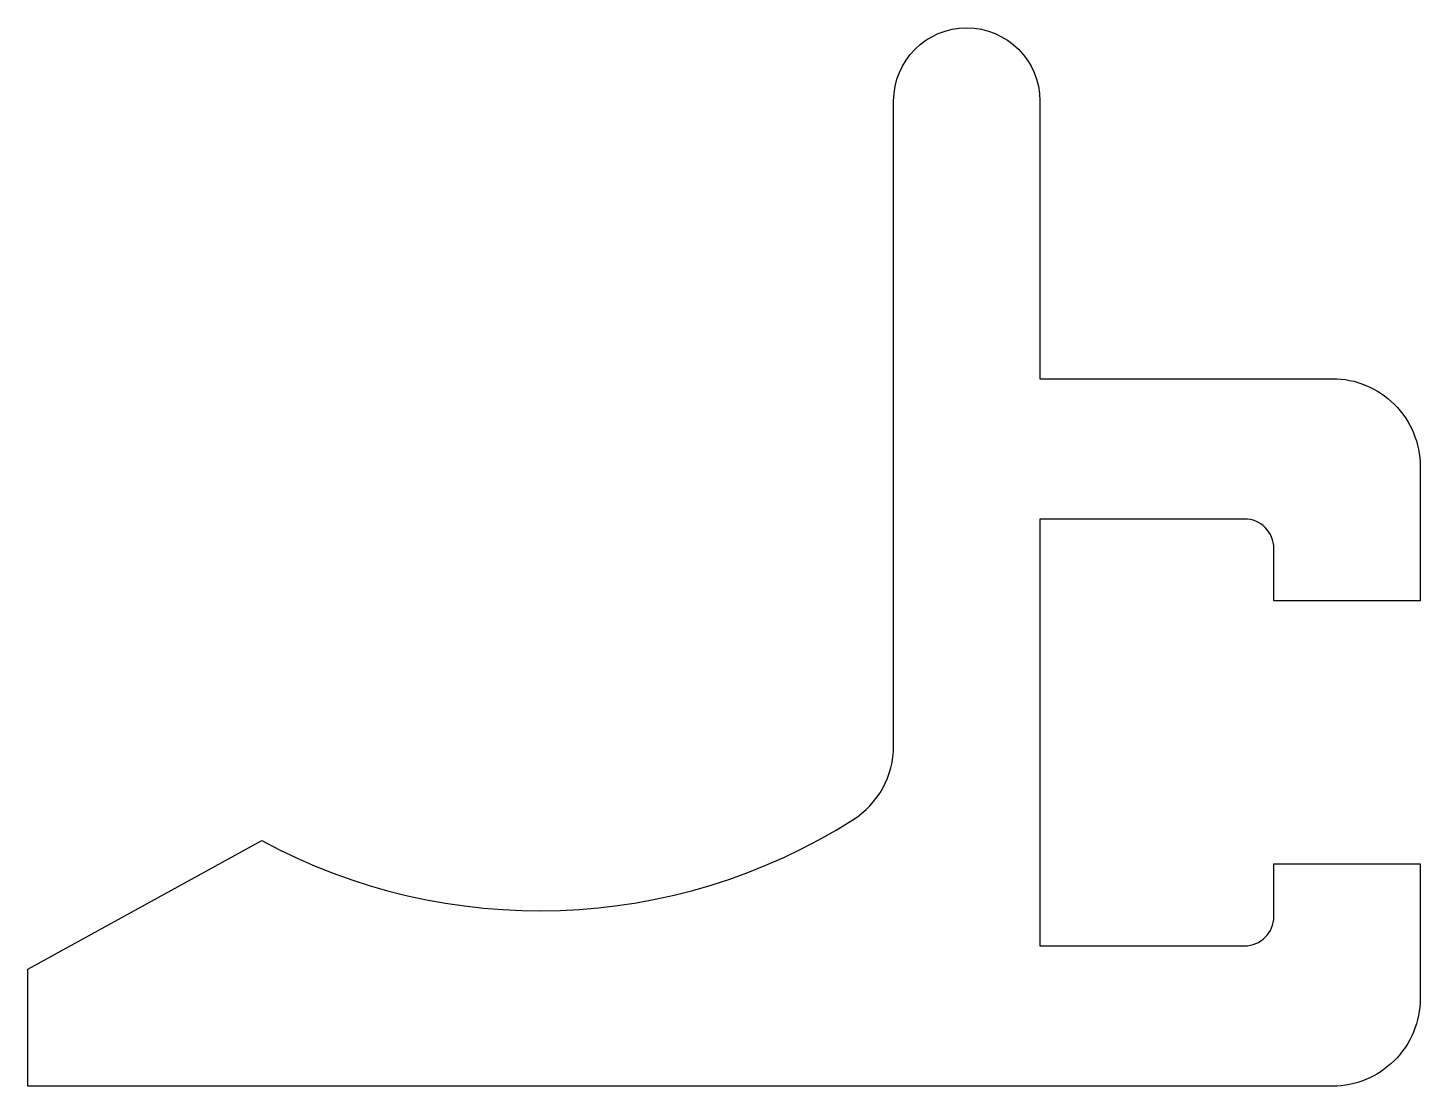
# Model space of a CAD drawing. Extents: x 381 to 404.8, y -47.7 to -29.6.
import ezdxf

# ---------------------------------------------------------------- set-up
doc = ezdxf.new("R2010")
doc.units = 0
doc.layers.add('ANA', color=220, linetype='CONTINUOUS')

msp = doc.modelspace()

# ---------------------------------------------------------------- linework, layer by layer
at = {"layer": 'ANA', "color": 0, "linetype": 'BYBLOCK'}
msp.add_lwpolyline([(398.298, -45.318), (401.798, -45.318, 0.414214), (402.298, -44.818), (402.298, -43.918), (404.798, -43.918), (404.798, -46.218, -0.414214), (403.298, -47.718), (380.998, -47.718), (380.998, -45.718), (384.997, -43.518, 0.271374), (395.102, -43.163, 0.25685), (395.798, -41.896), (395.798, -30.868, -1), (398.298, -30.868), (398.298, -35.618), (403.298, -35.618, -0.414214), (404.798, -37.118), (404.798, -39.418), (402.298, -39.418), (402.298, -38.518, 0.414214), (401.798, -38.018), (398.298, -38.018)], format="xyb", close=True, dxfattribs=at)

doc.saveas('drawing.dxf')
